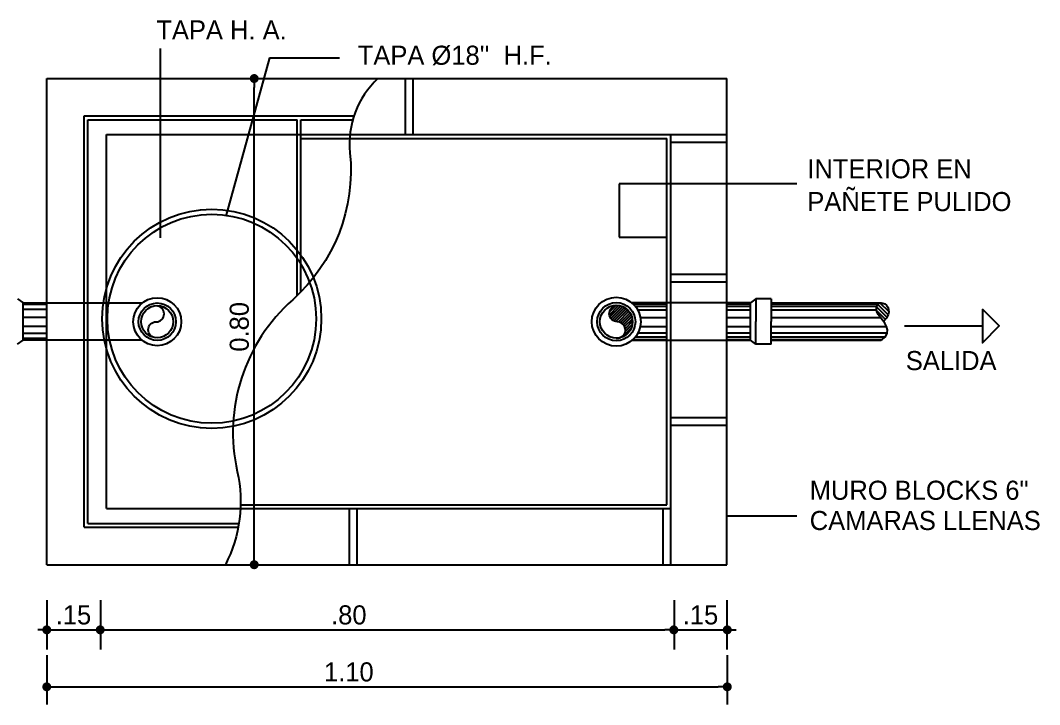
# Model space of a CAD drawing. Header units: inches. Extents: x -370 to 18, y -197 to 199.
# Drawn here: x -230.73 to -217.05, y -80.37 to -71.19 of the extents above; entities that cross this region are included whole.
import ezdxf
from ezdxf.enums import TextEntityAlignment as Align

# ---------------------------------------------------------------- set-up
doc = ezdxf.new("R2010")
doc.units = ezdxf.units.IN
doc.header["$MEASUREMENT"] = 0
for name, color, linetype in [('1', 1, 'Continuous'), ('2', 2, 'Continuous'), ('3', 3, 'Continuous'), ('5', 1, 'Continuous'), ('6', 6, 'Continuous'), ('D3', 1, 'Continuous'), ('H', 3, 'Continuous'), ('TEXTO DS', 2, 'Continuous')]:
    doc.layers.add(name, color=color, linetype=linetype)
doc.styles.add('T80', font='')
doc.styles.get('T80').set_extended_font_data('Futura Bk BT')

# ---------------------------------------------------------------- blocks, each defined once
blk = doc.blocks.new('DOT')
at = {"color": 0, "linetype": 'ByBlock'}
blk.add_line((-0.5, 0), (-1, 0), dxfattribs=at)
at = {"color": 0, "linetype": 'ByBlock', "const_width": 0.5}
blk.add_lwpolyline([(-0.25, 0, 1), (0.25, 0, 1)], format="xyb", close=True, dxfattribs=at)

msp = doc.modelspace()

# ---------------------------------------------------------------- linework, layer by layer
at = {"color": 1}
for p, q in [((-225.9284, -71.97162), (-225.55588, -71.97162)), ((-225.55588, -71.97162), (-221.24637, -71.97162)), ((-221.24637, -72.72413), (-221.24637, -71.97162)), ((-226.30343, -72.72413), (-225.55588, -72.72413)), ((-225.55588, -72.72413), (-221.99888, -72.72413)), ((-221.99888, -74.59705), (-221.99888, -72.82447)), ((-221.24637, -74.59705), (-221.24637, -72.82447)), ((-221.99888, -76.52014), (-221.99888, -74.69739)), ((-221.24637, -76.52014), (-221.24637, -74.69739)), ((-221.24637, -78.4934), (-221.24637, -76.62048)), ((-227.77309, -77.74089), (-226.30839, -77.74089)), ((-226.20805, -77.74089), (-222.09922, -77.74089)), ((-227.97563, -78.4934), (-226.30839, -78.4934)), ((-226.20805, -78.4934), (-222.09922, -78.4934))]:
    msp.add_line(p, q, dxfattribs=at)
msp.add_line((-221.99888, -78.4934), (-221.24637, -78.4934))
at = {"layer": '1'}
for p, q in [((-230.37196, -75.00432), (-230.68872, -75.00432)), ((-230.37196, -75.07012), (-230.68872, -75.07012)), ((-222.50334, -74.99445), (-222.04905, -74.99445)), ((-222.47656, -75.02295), (-222.04905, -75.02295)), ((-222.44073, -75.07554), (-222.04905, -75.07554)), ((-221.24637, -74.99445), (-220.92961, -74.99445)), ((-221.24637, -75.02295), (-220.92961, -75.02295)), ((-221.24637, -75.07554), (-220.92961, -75.07554)), ((-220.64835, -74.99445), (-219.20687, -74.99445)), ((-220.64835, -75.02295), (-219.2299, -75.02295)), ((-220.64835, -75.07554), (-219.23572, -75.07554)), ((-230.37196, -75.17746), (-230.68872, -75.17746)), ((-222.40516, -75.17746), (-222.04905, -75.17746)), ((-221.24637, -75.17746), (-220.92961, -75.17746)), ((-220.64835, -75.17746), (-219.18464, -75.17746)), ((-230.37196, -75.29645), (-230.68872, -75.29645)), ((-222.4065, -75.29645), (-222.04905, -75.29645)), ((-221.24637, -75.29645), (-220.92961, -75.29645)), ((-220.64835, -75.29645), (-219.10273, -75.29645)), ((-230.37196, -75.39273), (-230.68872, -75.39273)), ((-230.37196, -75.4607), (-230.68872, -75.4607)), ((-222.50168, -75.47056), (-222.04905, -75.47056)), ((-222.47255, -75.43875), (-222.04905, -75.43875)), ((-222.43704, -75.38411), (-222.04905, -75.38411)), ((-221.24637, -75.38411), (-220.92961, -75.38411)), ((-221.24637, -75.43875), (-220.92961, -75.43875)), ((-221.24637, -75.47056), (-220.92961, -75.47056)), ((-220.64835, -75.38411), (-219.09137, -75.38411)), ((-220.64835, -75.43875), (-219.12112, -75.43875)), ((-220.64835, -75.47056), (-219.15808, -75.47056))]:
    msp.add_line(p, q, dxfattribs=at)
at = {"layer": '2'}
for p, q in [((-225.55588, -71.97162), (-225.45554, -71.97162)), ((-229.87029, -72.47329), (-226.24988, -72.47329)), ((-229.87029, -77.99173), (-229.87029, -72.47329)), ((-229.82012, -72.52346), (-227.01074, -72.52346)), ((-229.82012, -77.94156), (-229.82012, -72.52346)), ((-226.96057, -72.52346), (-226.26518, -72.52346)), ((-225.55588, -72.72413), (-225.45554, -72.72413)), ((-221.99888, -72.82447), (-221.99888, -72.72413)), ((-221.24637, -72.82447), (-221.24637, -72.72413)), ((-226.96057, -72.7743), (-222.04905, -72.7743)), ((-221.99888, -74.69739), (-221.99888, -74.59705)), ((-221.24637, -74.69739), (-221.24637, -74.59705)), ((-230.76397, -74.92893), (-230.68872, -74.98191)), ((-220.85436, -74.92893), (-220.92961, -74.98191)), ((-220.64835, -74.92893), (-220.85436, -74.92893)), ((-220.85436, -74.92893), (-220.85436, -75.23251)), ((-220.64835, -74.92893), (-220.64835, -75.23251)), ((-230.68872, -74.98191), (-230.37196, -74.98191)), ((-230.68872, -75.48311), (-230.68872, -74.98191)), ((-222.82177, -75.13923), (-222.69834, -75.01581)), ((-222.82063, -75.10181), (-222.73254, -75.01371)), ((-222.81388, -75.16764), (-222.66841, -75.02217)), ((-222.80061, -75.19066), (-222.64168, -75.03173)), ((-222.78297, -75.20931), (-222.61761, -75.04395)), ((-222.76104, -75.22368), (-222.59588, -75.05852)), ((-222.73411, -75.23304), (-222.57635, -75.07528)), ((-222.70102, -75.23625), (-222.55895, -75.09417)), ((-222.04905, -74.98191), (-222.51741, -74.98191)), ((-220.92961, -74.98191), (-221.24637, -74.98191)), ((-220.92961, -75.48311), (-220.92961, -74.98191)), ((-220.64835, -74.98191), (-219.17265, -74.98191)), ((-222.67245, -75.24397), (-222.5437, -75.11522)), ((-222.6494, -75.25721), (-222.53074, -75.13855)), ((-222.63082, -75.27492), (-222.52033, -75.16444)), ((-222.61662, -75.29702), (-222.51292, -75.19332)), ((-222.60762, -75.32431), (-222.50937, -75.22606)), ((-222.64301, -75.43296), (-222.52499, -75.31494)), ((-222.60678, -75.35977), (-222.51148, -75.26446)), ((-220.85436, -75.53609), (-220.85436, -75.23251)), ((-220.64835, -75.53609), (-220.64835, -75.23251)), ((-230.76397, -75.53609), (-230.68872, -75.48311)), ((-230.37196, -75.48311), (-230.68872, -75.48311)), ((-222.51555, -75.48311), (-222.04905, -75.48311)), ((-221.24637, -75.48311), (-220.92961, -75.48311)), ((-220.85436, -75.53609), (-220.92961, -75.48311)), ((-220.64835, -75.48311), (-219.17265, -75.48311)), ((-220.64835, -75.53609), (-220.85436, -75.53609)), ((-221.99888, -76.62048), (-221.99888, -76.52014)), ((-221.24637, -76.62048), (-221.24637, -76.52014)), ((-226.30839, -77.74089), (-226.20805, -77.74089)), ((-222.09922, -77.74089), (-221.99888, -77.74089)), ((-229.82012, -77.94156), (-227.79416, -77.94156)), ((-229.87029, -77.99173), (-227.80294, -77.99173)), ((-226.30839, -78.4934), (-226.20805, -78.4934)), ((-222.09922, -78.4934), (-221.99888, -78.4934))]:
    msp.add_line(p, q, dxfattribs=at)
at = {"layer": '2', "color": 1}
for p, q in [((-222.04905, -77.69072), (-222.04905, -72.7743)), ((-227.77127, -77.69072), (-222.04905, -77.69072))]:
    msp.add_line(p, q, dxfattribs=at)
at = {"layer": '2'}
for points in [[(-225.9284, -71.97162, 0.23510415), (-226.30355, -72.96791, -0.24127708), (-227.07219, -74.93902, 0.27317362), (-227.81575, -77.24455, -0.17612898), (-227.97563, -78.4934)], [(-222.72887, -75.45292, 1.0627014), (-222.71426, -75.23536, -0.91144526), (-222.72887, -75.01368)]]:
    msp.add_lwpolyline(points, format="xyb", dxfattribs=at)
msp.add_lwpolyline([(-219.17265, -75.48311), (-219.11813, -75.43618), (-219.09181, -75.38957), (-219.08812, -75.3436), (-219.1015, -75.29861), (-219.12637, -75.25492), (-219.15718, -75.21284), (-219.18833, -75.1727), (-219.21428, -75.13483), (-219.23059, -75.09961), (-219.23739, -75.06768), (-219.23596, -75.03975), (-219.22758, -75.01651), (-219.21352, -74.99868), (-219.19505, -74.98695), (-219.17345, -74.98202), (-219.14999, -74.9846), (-219.12614, -74.99514), (-219.10406, -75.0131), (-219.08614, -75.0377), (-219.07471, -75.06814), (-219.07216, -75.10363), (-219.08083, -75.14338), (-219.1031, -75.1866), (-219.14132, -75.23251)], dxfattribs=at)
for radius in [0.25591, 0.21962]:
    msp.add_circle((-222.72887, -75.2333), radius, dxfattribs=at)
at = {"layer": '3'}
for p, q in [((-227.01074, -74.88252), (-227.01074, -72.52346)), ((-226.96057, -74.83322), (-226.96057, -72.52346)), ((-219.09758, -75.17346), (-219.23549, -75.03555)), ((-219.11833, -75.20287), (-219.23335, -75.08786)), ((-219.08093, -75.13994), (-219.21825, -75.00262)), ((-219.07304, -75.09767), (-219.18707, -74.98364)), ((-218.8607, -75.2895), (-217.81647, -75.2895))]:
    msp.add_line(p, q, dxfattribs=at)
msp.add_lwpolyline([(-217.81647, -75.06377), (-217.81647, -75.51523), (-217.59073, -75.2895)], close=True, dxfattribs=at)
msp.add_circle((-222.72887, -75.2333), 0.3285, dxfattribs=at)
at = {"layer": '5'}
for p, q in [((-230.37196, -71.97162), (-225.9284, -71.97162)), ((-230.37196, -78.4934), (-230.37196, -71.97162)), ((-230.37196, -78.4934), (-227.97563, -78.4934))]:
    msp.add_line(p, q, dxfattribs=at)
at = {"layer": '6'}
for p, q in [((-229.56928, -72.72413), (-226.30343, -72.72413)), ((-229.56928, -77.74089), (-229.56928, -72.72413)), ((-230.37196, -74.98191), (-229.09078, -74.98191)), ((-221.24637, -74.98191), (-222.04905, -74.98191)), ((-229.09284, -75.48311), (-230.37196, -75.48311)), ((-222.04905, -75.48311), (-221.24637, -75.48311)), ((-229.56928, -77.74089), (-227.77309, -77.74089))]:
    msp.add_line(p, q, dxfattribs=at)
msp.add_lwpolyline([(-228.90407, -75.44808, -1), (-228.90407, -75.23536, 1), (-228.90407, -75.02264, 1)], format="xyb", dxfattribs=at)
at = {"layer": '6', "color": 6, "ltscale": 0.5}
for radius in [1.47023, 1.40142]:
    msp.add_circle((-228.15781, -75.19384), radius, dxfattribs=at)
at = {"layer": '6'}
for radius in [0.32192, 0.25078, 0.21522]:
    msp.add_circle((-228.88975, -75.23334), radius, dxfattribs=at)
at = {"layer": 'D3'}
for p, q in [((-227.38282, -71.69312), (-227.96988, -73.81572)), ((-227.38282, -71.69312), (-226.44353, -71.69312)), ((-220.30809, -73.38199), (-222.69082, -73.38199)), ((-222.69082, -73.38199), (-222.69082, -74.09802)), ((-222.69082, -74.09802), (-222.04905, -74.09802)), ((-222.01708, -79.36717), (-222.07728, -79.36717))]:
    msp.add_line(p, q, dxfattribs=at)
at = {"layer": 'D3', "color": 3}
for p, q in [((-227.58843, -78.373), (-227.58843, -72.09202)), ((-230.37196, -78.96894), (-230.37196, -79.63122)), ((-229.64956, -78.96894), (-229.64956, -79.63122)), ((-221.95099, -78.96894), (-221.95099, -79.63122)), ((-221.24637, -78.96894), (-221.24637, -79.63122)), ((-230.37196, -79.36717), (-229.65519, -79.36717)), ((-229.53479, -79.36717), (-222.07728, -79.36717)), ((-221.95688, -79.36717), (-221.24011, -79.36717)), ((-230.37196, -79.70772), (-230.37196, -80.37)), ((-221.24011, -79.70772), (-221.24011, -80.37)), ((-221.24011, -79.7362), (-221.24011, -80.27019)), ((-230.37196, -79.89106), (-230.37196, -80.27019)), ((-230.25156, -80.13159), (-221.36052, -80.13159)), ((-221.30031, -80.13159), (-221.36052, -80.13159))]:
    msp.add_line(p, q, dxfattribs=at)
at = {"layer": 'D3', "const_width": 0.0602}
msp.add_lwpolyline([(-221.98698, -79.36717, 1), (-221.92678, -79.36717, 1)], format="xyb", close=True, dxfattribs=at)
at = {"layer": 'D3', "color": 3, "const_width": 0.0602}
msp.add_lwpolyline([(-221.27021, -80.13159, 1), (-221.21001, -80.13159, 1)], format="xyb", close=True, dxfattribs=at)
at = {"layer": 'H'}
for p, q in [((-228.84969, -71.5703), (-228.84969, -74.10634)), ((-225.55588, -72.72413), (-225.55588, -71.97162)), ((-225.45554, -72.72413), (-225.45554, -71.97162)), ((-221.99888, -72.72413), (-221.24637, -72.72413)), ((-221.99888, -72.82447), (-221.24637, -72.82447)), ((-221.99888, -74.59705), (-221.24637, -74.59705)), ((-221.99888, -74.69739), (-221.24637, -74.69739)), ((-221.99888, -76.52014), (-221.24637, -76.52014)), ((-221.99888, -76.62048), (-221.24637, -76.62048)), ((-226.30839, -78.4934), (-226.30839, -77.74089)), ((-226.20805, -78.4934), (-226.20805, -77.74089)), ((-222.09922, -78.4934), (-222.09922, -77.74089)), ((-220.30809, -77.84087), (-221.24637, -77.84087))]:
    msp.add_line(p, q, dxfattribs=at)
at = {"layer": 'H', "color": 1}
msp.add_line((-221.99888, -78.4934), (-221.99888, -76.62048), dxfattribs=at)

# ---------------------------------------------------------------- block references
at = {"layer": 'D3', "color": 3}
for p, xscale, yscale, zscale, rotation in [((-227.58843, -71.97162), 0.1204021251203358, 0.1204021251203358, 0.1204021251203358, 90), ((-227.58843, -78.4934), 0.1204021251203358, 0.1204021251203358, 0.1204021251203358, 270), ((-230.37196, -79.36717), -0.1204021251191989, 0.1204021251203358, 0.120402125204588, 180), ((-229.65519, -79.36717), 0.1204021251191989, 0.1204021251191989, 0.1204021251191989, 180), ((-230.37196, -80.13159), 0.1204021251191989, 0.1204021251191989, 0.1204021251191989, 180)]:
    msp.add_blockref('DOT', p, dxfattribs=dict(at, xscale=xscale, yscale=yscale, zscale=zscale, rotation=rotation))
at = {"layer": 'D3', "color": 3, "xscale": -0.1204021251191989, "yscale": 0.1204021251203358, "zscale": 0.120402125204588}
msp.add_blockref('DOT', (-221.24011, -79.36717), dxfattribs=at)

# ---------------------------------------------------------------- texts
at = {"layer": 'TEXTO DS', "style": 'T80'}
for s, p in [('TAPA H. A.', (-228.90176, -71.44768)), ("TAPA Ø18''  H.F.", (-226.19846, -71.78701)), ('INTERIOR EN', (-220.16527, -73.30998)), ('PAÑETE PULIDO', (-220.16527, -73.74975)), ('SALIDA', (-218.84365, -75.883)), ('MURO BLOCKS 6"', (-220.13312, -77.62236)), ('CAMARAS LLENAS', (-220.13312, -78.0284))]:
    msp.add_text(s, height=0.256, dxfattribs=at).set_placement(p)
msp.add_text('0.80', height=0.256, rotation=90, dxfattribs=at).set_placement((-227.7891, -75.30255), align=Align.MIDDLE)
for p in [(-230.01358, -79.1665), (-221.5985, -79.1665)]:
    msp.add_text('.15', height=0.256, dxfattribs=at).set_placement(p, align=Align.MIDDLE_CENTER)
for s, p in [('.80', (-226.31842, -79.1665)), ('1.10', (-226.31842, -79.93092))]:
    msp.add_text(s, height=0.256, dxfattribs=at).set_placement(p, align=Align.MIDDLE)

doc.saveas('drawing.dxf')
